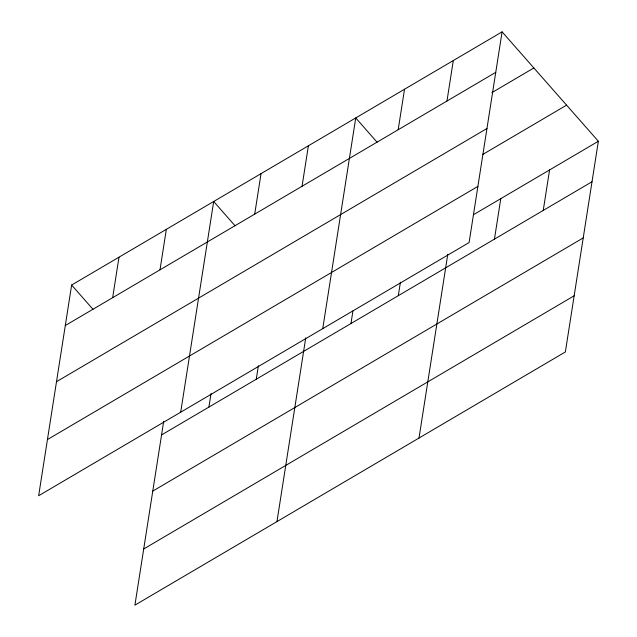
<?xml version="1.0" encoding="UTF-8"?>
<svg xmlns="http://www.w3.org/2000/svg" width="637" height="637" viewBox="0 0 637 637"><rect width="100%" height="100%" fill="white"/><g stroke="black" fill="none" stroke-linecap="round" stroke-linejoin="round"><path stroke-width="0.96" d="M71.639 285.042L38.642 495.745L469.095 242.554L502.091 31.85L71.639 285.042L93.034 309.351M112.653 297.678L118.992 257.189M159.998 269.825L166.337 229.336M163.677 421.439L134.909 605.15L565.361 351.958L598.358 141.255L502.091 31.85M180.693 412.195L213.69 201.491L235.085 225.801M208.912 407.083L211.022 393.586M254.696 214.128L261.043 173.638M256.265 379.23L258.375 365.734M302.049 186.275L308.388 145.785M276.96 521.599L305.728 337.881M322.744 328.636L355.741 117.933L377.136 142.25M350.963 323.532L352.922 310.999M398.181 129.725L404.527 89.236M398.308 295.679L400.426 282.183M446.967 101.036L453.305 60.547M419.003 438.041L447.771 254.33M494.447 239.13L500.786 198.648M543.234 210.441L549.572 169.952M65.3 325.531L495.753 72.339M491.923 92.62L533.862 67.952M56.502 381.698L486.955 128.507M482.711 154.488L566.588 105.153M47.441 439.57L477.893 186.386M473.395 214.757L598.358 141.255M161.559 434.936L592.012 181.744M152.769 491.103L583.221 237.912M143.699 548.975L574.16 295.791"/></g></svg>
